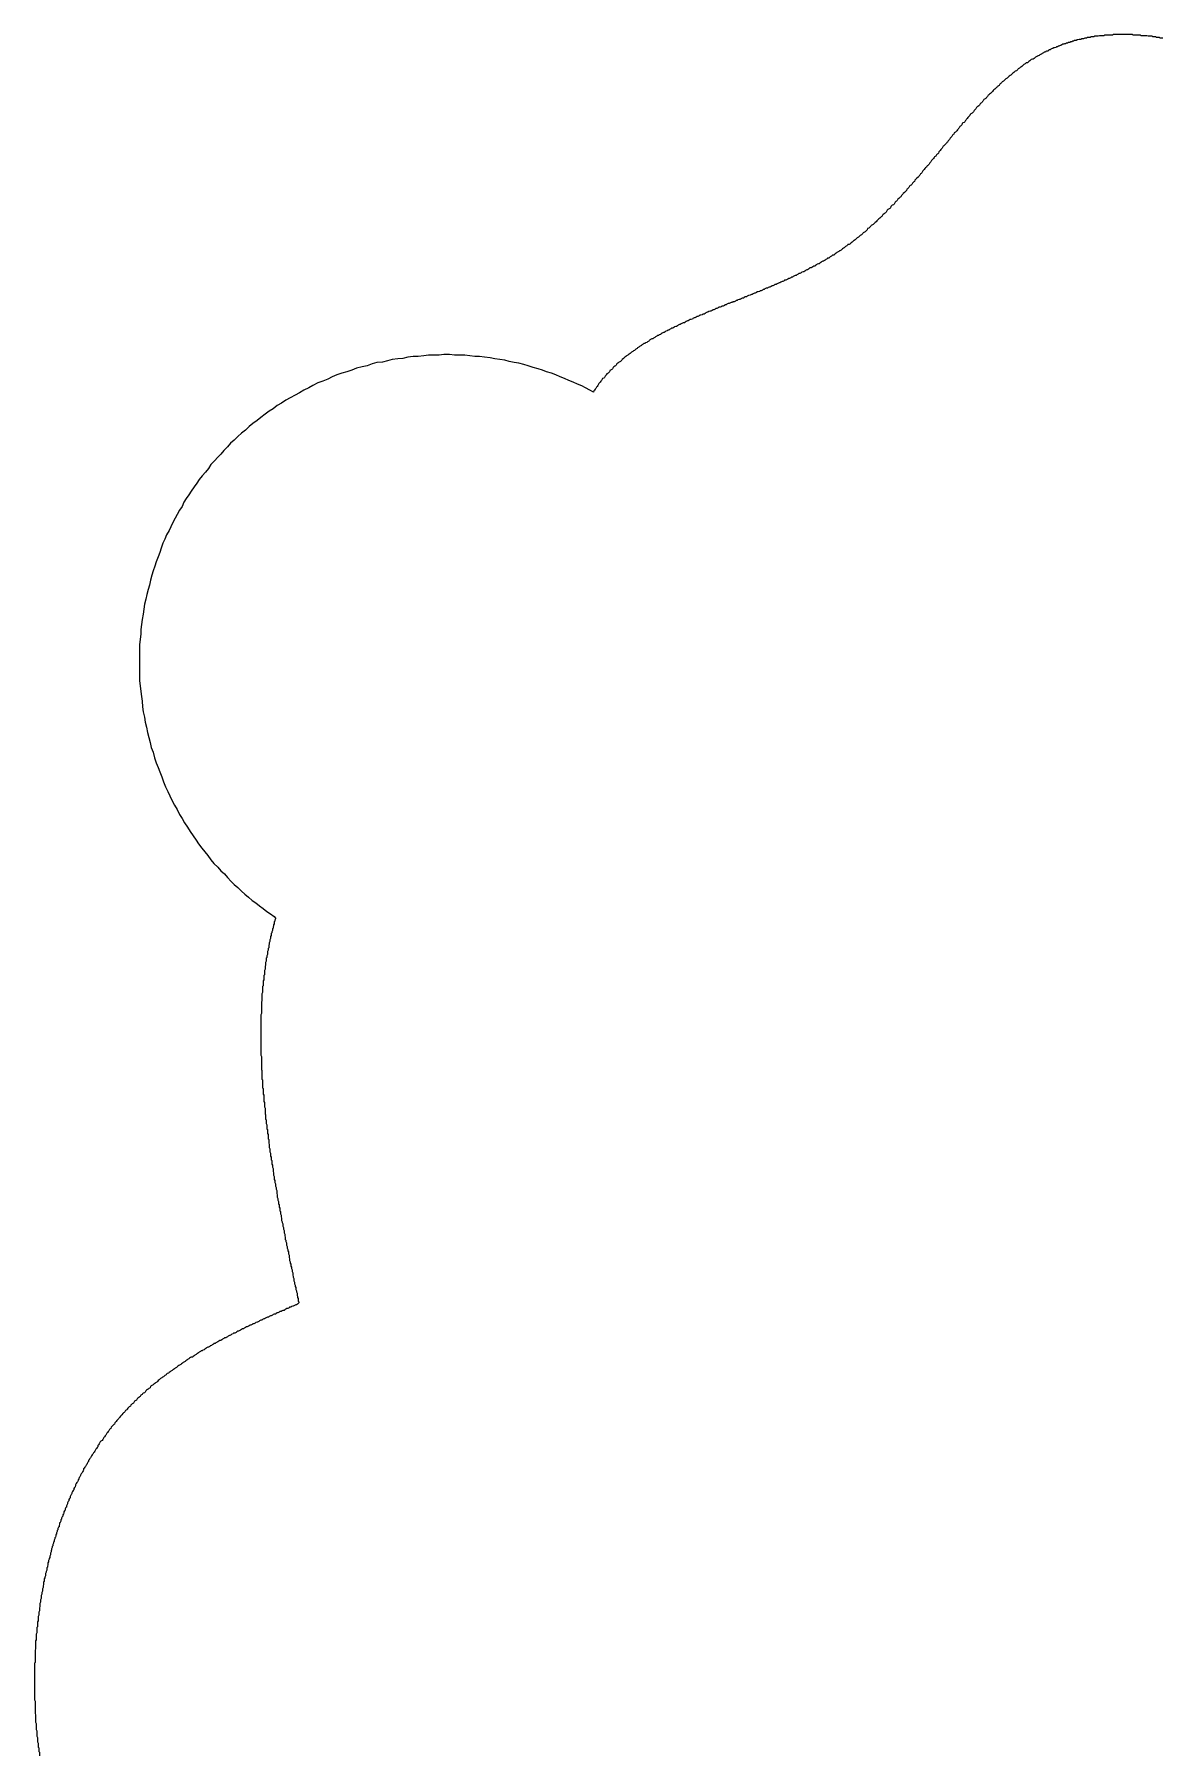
# Model space of a CAD drawing. Header units: millimetres. Extents: x 289 to 9778, y -894 to 6380.
# Drawn here: x 7086.85 to 7105.2, y -522.27 to -494.26 of the extents above; entities that cross this region are included whole.
import ezdxf

# ---------------------------------------------------------------- set-up
doc = ezdxf.new("R2010")
doc.units = ezdxf.units.MM

msp = doc.modelspace()

# ---------------------------------------------------------------- linework, layer by layer
msp.add_polyline3d([(7105.2, -494.323, 0), (7105.19, -494.323, 0), (7105.17, -494.323, 0), (7105.16, -494.323, 0), (7105.14, -494.313, 0), (7105.13, -494.313, 0), (7105.11, -494.313, 0), (7105.1, -494.313, 0), (7105.08, -494.303, 0), (7105.07, -494.303, 0), (7105.05, -494.303, 0), (7105.04, -494.303, 0), (7105.02, -494.293, 0), (7105.01, -494.293, 0), (7104.99, -494.293, 0), (7104.97, -494.293, 0), (7104.96, -494.293, 0), (7104.94, -494.283, 0), (7104.93, -494.283, 0), (7104.91, -494.283, 0), (7104.9, -494.283, 0), (7104.88, -494.283, 0), (7104.87, -494.283, 0), (7104.85, -494.283, 0), (7104.84, -494.273, 0), (7104.82, -494.273, 0), (7104.81, -494.273, 0), (7104.79, -494.273, 0), (7104.78, -494.273, 0), (7104.76, -494.273, 0), (7104.75, -494.273, 0), (7104.73, -494.273, 0), (7104.72, -494.273, 0), (7104.7, -494.263, 0), (7104.68, -494.263, 0), (7104.67, -494.263, 0), (7104.65, -494.263, 0), (7104.64, -494.263, 0), (7104.62, -494.263, 0), (7104.61, -494.263, 0), (7104.59, -494.263, 0), (7104.58, -494.263, 0), (7104.56, -494.263, 0), (7104.55, -494.263, 0), (7104.53, -494.263, 0), (7104.52, -494.263, 0), (7104.5, -494.263, 0), (7104.49, -494.263, 0), (7104.47, -494.263, 0), (7104.46, -494.263, 0), (7104.44, -494.263, 0), (7104.43, -494.263, 0), (7104.41, -494.263, 0), (7104.4, -494.263, 0), (7104.38, -494.273, 0), (7104.36, -494.273, 0), (7104.35, -494.273, 0), (7104.33, -494.273, 0), (7104.32, -494.273, 0), (7104.3, -494.273, 0), (7104.29, -494.273, 0), (7104.27, -494.273, 0), (7104.26, -494.273, 0), (7104.24, -494.283, 0), (7104.23, -494.283, 0), (7104.21, -494.283, 0), (7104.2, -494.283, 0), (7104.18, -494.283, 0), (7104.17, -494.283, 0), (7104.15, -494.293, 0), (7104.14, -494.293, 0), (7104.12, -494.293, 0), (7104.11, -494.293, 0), (7104.09, -494.293, 0), (7104.08, -494.303, 0), (7104.06, -494.303, 0), (7104.05, -494.303, 0), (7104.03, -494.303, 0), (7104.02, -494.313, 0), (7104, -494.313, 0), (7103.99, -494.313, 0), (7103.97, -494.313, 0), (7103.96, -494.323, 0), (7103.94, -494.323, 0), (7103.93, -494.323, 0), (7103.91, -494.333, 0), (7103.9, -494.333, 0), (7103.88, -494.333, 0), (7103.87, -494.343, 0), (7103.85, -494.343, 0), (7103.84, -494.343, 0), (7103.82, -494.353, 0), (7103.81, -494.353, 0), (7103.79, -494.363, 0), (7103.78, -494.363, 0), (7103.76, -494.363, 0), (7103.75, -494.373, 0), (7103.73, -494.373, 0), (7103.72, -494.383, 0), (7103.7, -494.383, 0), (7103.69, -494.393, 0), (7103.67, -494.393, 0), (7103.66, -494.393, 0), (7103.65, -494.403, 0), (7103.63, -494.403, 0), (7103.62, -494.413, 0), (7103.6, -494.413, 0), (7103.59, -494.423, 0), (7103.57, -494.423, 0), (7103.56, -494.433, 0), (7103.54, -494.443, 0), (7103.53, -494.443, 0), (7103.51, -494.453, 0), (7103.5, -494.453, 0), (7103.49, -494.463, 0), (7103.47, -494.463, 0), (7103.46, -494.473, 0), (7103.44, -494.483, 0), (7103.43, -494.483, 0), (7103.41, -494.493, 0), (7103.4, -494.493, 0), (7103.38, -494.503, 0), (7103.37, -494.513, 0), (7103.36, -494.513, 0), (7103.34, -494.523, 0), (7103.33, -494.533, 0), (7103.31, -494.533, 0), (7103.3, -494.543, 0), (7103.29, -494.553, 0), (7103.27, -494.553, 0), (7103.26, -494.563, 0), (7103.24, -494.573, 0), (7103.23, -494.583, 0), (7103.22, -494.583, 0), (7103.2, -494.593, 0), (7103.19, -494.603, 0), (7103.17, -494.613, 0), (7103.16, -494.623, 0), (7103.15, -494.623, 0), (7103.13, -494.633, 0), (7103.12, -494.643, 0), (7103.11, -494.653, 0), (7103.09, -494.663, 0), (7103.08, -494.663, 0), (7103.06, -494.673, 0), (7103.05, -494.683, 0), (7103.04, -494.693, 0), (7103.02, -494.703, 0), (7103.01, -494.713, 0), (7103, -494.723, 0), (7102.98, -494.723, 0), (7102.97, -494.733, 0), (7102.96, -494.743, 0), (7102.94, -494.753, 0), (7102.93, -494.763, 0), (7102.92, -494.773, 0), (7102.91, -494.783, 0), (7102.89, -494.793, 0), (7102.88, -494.803, 0), (7102.87, -494.813, 0), (7102.85, -494.823, 0), (7102.84, -494.833, 0), (7102.83, -494.843, 0), (7102.82, -494.853, 0), (7102.8, -494.863, 0), (7102.79, -494.873, 0), (7102.78, -494.883, 0), (7102.76, -494.893, 0), (7102.75, -494.903, 0), (7102.74, -494.913, 0), (7102.73, -494.923, 0), (7102.72, -494.933, 0), (7102.7, -494.943, 0), (7102.69, -494.953, 0), (7102.68, -494.963, 0), (7102.67, -494.973, 0), (7102.65, -494.983, 0), (7102.64, -494.993, 0), (7102.63, -495.003, 0), (7102.62, -495.013, 0), (7102.61, -495.023, 0), (7102.59, -495.033, 0), (7102.58, -495.043, 0), (7102.57, -495.053, 0), (7102.56, -495.063, 0), (7102.55, -495.073, 0), (7102.54, -495.093, 0), (7102.52, -495.103, 0), (7102.51, -495.113, 0), (7102.5, -495.123, 0), (7102.49, -495.133, 0), (7102.48, -495.143, 0), (7102.47, -495.153, 0), (7102.45, -495.163, 0), (7102.44, -495.173, 0), (7102.43, -495.193, 0), (7102.42, -495.203, 0), (7102.41, -495.213, 0), (7102.4, -495.223, 0), (7102.38, -495.233, 0), (7102.37, -495.243, 0), (7102.36, -495.253, 0), (7102.35, -495.273, 0), (7102.34, -495.283, 0), (7102.33, -495.293, 0), (7102.32, -495.303, 0), (7102.31, -495.313, 0), (7102.29, -495.323, 0), (7102.28, -495.343, 0), (7102.27, -495.353, 0), (7102.26, -495.363, 0), (7102.25, -495.373, 0), (7102.24, -495.383, 0), (7102.23, -495.393, 0), (7102.22, -495.413, 0), (7102.21, -495.423, 0), (7102.19, -495.433, 0), (7102.18, -495.443, 0), (7102.17, -495.453, 0), (7102.16, -495.473, 0), (7102.15, -495.483, 0), (7102.14, -495.493, 0), (7102.13, -495.503, 0), (7102.12, -495.523, 0), (7102.11, -495.533, 0), (7102.1, -495.543, 0), (7102.08, -495.553, 0), (7102.07, -495.563, 0), (7102.06, -495.583, 0), (7102.05, -495.593, 0), (7102.04, -495.603, 0), (7102.03, -495.613, 0), (7102.02, -495.633, 0), (7102.01, -495.643, 0), (7102, -495.653, 0), (7101.99, -495.663, 0), (7101.98, -495.683, 0), (7101.97, -495.693, 0), (7101.95, -495.703, 0), (7101.94, -495.713, 0), (7101.93, -495.733, 0), (7101.92, -495.743, 0), (7101.91, -495.753, 0), (7101.9, -495.763, 0), (7101.89, -495.783, 0), (7101.88, -495.793, 0), (7101.87, -495.803, 0), (7101.86, -495.813, 0), (7101.85, -495.833, 0), (7101.84, -495.843, 0), (7101.83, -495.853, 0), (7101.81, -495.863, 0), (7101.8, -495.883, 0), (7101.79, -495.893, 0), (7101.78, -495.903, 0), (7101.77, -495.923, 0), (7101.76, -495.933, 0), (7101.75, -495.943, 0), (7101.74, -495.953, 0), (7101.73, -495.973, 0), (7101.72, -495.983, 0), (7101.71, -495.993, 0), (7101.7, -496.013, 0), (7101.69, -496.023, 0), (7101.68, -496.033, 0), (7101.67, -496.043, 0), (7101.65, -496.063, 0), (7101.64, -496.073, 0), (7101.63, -496.083, 0), (7101.62, -496.103, 0), (7101.61, -496.113, 0), (7101.6, -496.123, 0), (7101.59, -496.133, 0), (7101.58, -496.153, 0), (7101.57, -496.163, 0), (7101.56, -496.173, 0), (7101.55, -496.193, 0), (7101.54, -496.203, 0), (7101.53, -496.213, 0), (7101.52, -496.223, 0), (7101.51, -496.243, 0), (7101.49, -496.253, 0), (7101.48, -496.263, 0), (7101.47, -496.283, 0), (7101.46, -496.293, 0), (7101.45, -496.303, 0), (7101.44, -496.313, 0), (7101.43, -496.333, 0), (7101.42, -496.343, 0), (7101.41, -496.353, 0), (7101.4, -496.373, 0), (7101.39, -496.383, 0), (7101.38, -496.393, 0), (7101.37, -496.403, 0), (7101.36, -496.423, 0), (7101.34, -496.433, 0), (7101.33, -496.443, 0), (7101.32, -496.463, 0), (7101.31, -496.473, 0), (7101.3, -496.483, 0), (7101.29, -496.493, 0), (7101.28, -496.513, 0), (7101.27, -496.523, 0), (7101.26, -496.533, 0), (7101.25, -496.553, 0), (7101.24, -496.563, 0), (7101.23, -496.573, 0), (7101.22, -496.583, 0), (7101.2, -496.603, 0), (7101.19, -496.613, 0), (7101.18, -496.623, 0), (7101.17, -496.633, 0), (7101.16, -496.653, 0), (7101.15, -496.663, 0), (7101.14, -496.673, 0), (7101.13, -496.683, 0), (7101.12, -496.703, 0), (7101.11, -496.713, 0), (7101.09, -496.723, 0), (7101.08, -496.733, 0), (7101.07, -496.753, 0), (7101.06, -496.763, 0), (7101.05, -496.773, 0), (7101.04, -496.783, 0), (7101.03, -496.803, 0), (7101.02, -496.813, 0), (7101.01, -496.823, 0), (7101, -496.833, 0), (7100.98, -496.853, 0), (7100.97, -496.863, 0), (7100.96, -496.873, 0), (7100.95, -496.883, 0), (7100.94, -496.903, 0), (7100.93, -496.913, 0), (7100.92, -496.923, 0), (7100.91, -496.933, 0), (7100.89, -496.943, 0), (7100.88, -496.963, 0), (7100.87, -496.973, 0), (7100.86, -496.983, 0), (7100.85, -496.993, 0), (7100.84, -497.003, 0), (7100.83, -497.023, 0), (7100.82, -497.033, 0), (7100.8, -497.043, 0), (7100.79, -497.053, 0), (7100.78, -497.063, 0), (7100.77, -497.083, 0), (7100.76, -497.093, 0), (7100.75, -497.103, 0), (7100.73, -497.113, 0), (7100.72, -497.123, 0), (7100.71, -497.133, 0), (7100.7, -497.153, 0), (7100.69, -497.163, 0), (7100.68, -497.173, 0), (7100.67, -497.183, 0), (7100.65, -497.193, 0), (7100.64, -497.203, 0), (7100.63, -497.223, 0), (7100.62, -497.233, 0), (7100.61, -497.243, 0), (7100.6, -497.253, 0), (7100.58, -497.263, 0), (7100.57, -497.273, 0), (7100.56, -497.283, 0), (7100.55, -497.293, 0), (7100.54, -497.313, 0), (7100.52, -497.323, 0), (7100.51, -497.333, 0), (7100.5, -497.343, 0), (7100.49, -497.353, 0), (7100.48, -497.363, 0), (7100.46, -497.373, 0), (7100.45, -497.383, 0), (7100.44, -497.393, 0), (7100.43, -497.403, 0), (7100.42, -497.413, 0), (7100.4, -497.423, 0), (7100.39, -497.443, 0), (7100.38, -497.453, 0), (7100.37, -497.463, 0), (7100.36, -497.473, 0), (7100.34, -497.483, 0), (7100.33, -497.493, 0), (7100.32, -497.503, 0), (7100.31, -497.513, 0), (7100.3, -497.523, 0), (7100.28, -497.533, 0), (7100.27, -497.543, 0), (7100.26, -497.553, 0), (7100.25, -497.563, 0), (7100.23, -497.573, 0), (7100.22, -497.583, 0), (7100.21, -497.593, 0), (7100.2, -497.603, 0), (7100.18, -497.613, 0), (7100.17, -497.623, 0), (7100.16, -497.633, 0), (7100.15, -497.643, 0), (7100.13, -497.653, 0), (7100.12, -497.663, 0), (7100.11, -497.673, 0), (7100.1, -497.683, 0), (7100.08, -497.683, 0), (7100.07, -497.693, 0), (7100.06, -497.703, 0), (7100.04, -497.713, 0), (7100.03, -497.723, 0), (7100.02, -497.733, 0), (7100.01, -497.743, 0), (7099.99, -497.753, 0), (7099.98, -497.763, 0), (7099.97, -497.773, 0), (7099.95, -497.783, 0), (7099.94, -497.783, 0), (7099.93, -497.793, 0), (7099.91, -497.803, 0), (7099.9, -497.813, 0), (7099.89, -497.823, 0), (7099.87, -497.833, 0), (7099.86, -497.843, 0), (7099.85, -497.853, 0), (7099.83, -497.853, 0), (7099.82, -497.863, 0), (7099.81, -497.873, 0), (7099.79, -497.883, 0), (7099.78, -497.893, 0), (7099.77, -497.903, 0), (7099.75, -497.903, 0), (7099.74, -497.913, 0), (7099.72, -497.923, 0), (7099.71, -497.933, 0), (7099.7, -497.943, 0), (7099.68, -497.953, 0), (7099.67, -497.953, 0), (7099.65, -497.963, 0), (7099.64, -497.973, 0), (7099.62, -497.983, 0), (7099.61, -497.993, 0), (7099.6, -497.993, 0), (7099.58, -498.003, 0), (7099.57, -498.013, 0), (7099.55, -498.023, 0), (7099.54, -498.033, 0), (7099.52, -498.033, 0), (7099.51, -498.043, 0), (7099.49, -498.053, 0), (7099.48, -498.063, 0), (7099.46, -498.063, 0), (7099.45, -498.073, 0), (7099.44, -498.083, 0), (7099.42, -498.093, 0), (7099.41, -498.093, 0), (7099.39, -498.103, 0), (7099.38, -498.113, 0), (7099.36, -498.123, 0), (7099.35, -498.123, 0), (7099.33, -498.133, 0), (7099.32, -498.143, 0), (7099.3, -498.153, 0), (7099.28, -498.153, 0), (7099.27, -498.163, 0), (7099.25, -498.173, 0), (7099.24, -498.183, 0), (7099.22, -498.183, 0), (7099.21, -498.193, 0), (7099.19, -498.203, 0), (7099.18, -498.213, 0), (7099.16, -498.213, 0), (7099.15, -498.223, 0), (7099.13, -498.233, 0), (7099.12, -498.233, 0), (7099.1, -498.243, 0), (7099.08, -498.253, 0), (7099.07, -498.263, 0), (7099.05, -498.263, 0), (7099.04, -498.273, 0), (7099.02, -498.283, 0), (7099.01, -498.283, 0), (7098.99, -498.293, 0), (7098.97, -498.303, 0), (7098.96, -498.303, 0), (7098.94, -498.313, 0), (7098.93, -498.323, 0), (7098.91, -498.333, 0), (7098.89, -498.333, 0), (7098.88, -498.343, 0), (7098.86, -498.353, 0), (7098.85, -498.353, 0), (7098.83, -498.363, 0), (7098.81, -498.373, 0), (7098.8, -498.373, 0), (7098.78, -498.383, 0), (7098.77, -498.393, 0), (7098.75, -498.393, 0), (7098.73, -498.403, 0), (7098.72, -498.413, 0), (7098.7, -498.413, 0), (7098.69, -498.423, 0), (7098.67, -498.433, 0), (7098.65, -498.433, 0), (7098.64, -498.443, 0), (7098.62, -498.453, 0), (7098.6, -498.453, 0), (7098.59, -498.463, 0), (7098.57, -498.473, 0), (7098.56, -498.473, 0), (7098.54, -498.483, 0), (7098.52, -498.493, 0), (7098.51, -498.493, 0), (7098.49, -498.503, 0), (7098.47, -498.513, 0), (7098.46, -498.513, 0), (7098.44, -498.523, 0), (7098.43, -498.533, 0), (7098.41, -498.533, 0), (7098.39, -498.543, 0), (7098.38, -498.553, 0), (7098.36, -498.553, 0), (7098.34, -498.563, 0), (7098.33, -498.573, 0), (7098.31, -498.573, 0), (7098.29, -498.583, 0), (7098.28, -498.593, 0), (7098.26, -498.593, 0), (7098.25, -498.603, 0), (7098.23, -498.613, 0), (7098.21, -498.613, 0), (7098.2, -498.623, 0), (7098.18, -498.623, 0), (7098.16, -498.633, 0), (7098.15, -498.643, 0), (7098.13, -498.643, 0), (7098.11, -498.653, 0), (7098.1, -498.663, 0), (7098.08, -498.663, 0), (7098.07, -498.673, 0), (7098.05, -498.683, 0), (7098.03, -498.683, 0), (7098.02, -498.693, 0), (7098, -498.703, 0), (7097.98, -498.703, 0), (7097.97, -498.713, 0), (7097.95, -498.723, 0), (7097.93, -498.723, 0), (7097.92, -498.733, 0), (7097.9, -498.743, 0), (7097.89, -498.743, 0), (7097.87, -498.753, 0), (7097.85, -498.763, 0), (7097.84, -498.763, 0), (7097.82, -498.773, 0), (7097.8, -498.783, 0), (7097.79, -498.783, 0), (7097.77, -498.793, 0), (7097.76, -498.803, 0), (7097.74, -498.813, 0), (7097.72, -498.813, 0), (7097.71, -498.823, 0), (7097.69, -498.833, 0), (7097.67, -498.833, 0), (7097.66, -498.843, 0), (7097.64, -498.853, 0), (7097.63, -498.853, 0), (7097.61, -498.863, 0), (7097.59, -498.873, 0), (7097.58, -498.873, 0), (7097.56, -498.883, 0), (7097.55, -498.893, 0), (7097.53, -498.903, 0), (7097.51, -498.903, 0), (7097.5, -498.913, 0), (7097.48, -498.923, 0), (7097.47, -498.923, 0), (7097.45, -498.933, 0), (7097.43, -498.943, 0), (7097.42, -498.953, 0), (7097.4, -498.953, 0), (7097.39, -498.963, 0), (7097.37, -498.973, 0), (7097.35, -498.983, 0), (7097.34, -498.983, 0), (7097.32, -498.993, 0), (7097.31, -499.003, 0), (7097.29, -499.013, 0), (7097.28, -499.013, 0), (7097.26, -499.023, 0), (7097.25, -499.033, 0), (7097.23, -499.043, 0), (7097.21, -499.043, 0), (7097.2, -499.053, 0), (7097.18, -499.063, 0), (7097.17, -499.073, 0), (7097.15, -499.073, 0), (7097.14, -499.083, 0), (7097.12, -499.093, 0), (7097.11, -499.103, 0), (7097.09, -499.113, 0), (7097.08, -499.113, 0), (7097.06, -499.123, 0), (7097.04, -499.133, 0), (7097.03, -499.143, 0), (7097.01, -499.153, 0), (7097, -499.163, 0), (7096.98, -499.163, 0), (7096.97, -499.173, 0), (7096.95, -499.183, 0), (7096.94, -499.193, 0), (7096.92, -499.203, 0), (7096.91, -499.213, 0), (7096.89, -499.213, 0), (7096.88, -499.223, 0), (7096.86, -499.233, 0), (7096.85, -499.243, 0), (7096.84, -499.253, 0), (7096.82, -499.263, 0), (7096.81, -499.273, 0), (7096.79, -499.283, 0), (7096.78, -499.293, 0), (7096.76, -499.293, 0), (7096.75, -499.303, 0), (7096.73, -499.313, 0), (7096.72, -499.323, 0), (7096.7, -499.333, 0), (7096.69, -499.343, 0), (7096.68, -499.353, 0), (7096.66, -499.363, 0), (7096.65, -499.373, 0), (7096.63, -499.383, 0), (7096.62, -499.393, 0), (7096.61, -499.403, 0), (7096.59, -499.413, 0), (7096.58, -499.423, 0), (7096.56, -499.433, 0), (7096.55, -499.443, 0), (7096.54, -499.453, 0), (7096.52, -499.463, 0), (7096.51, -499.473, 0), (7096.5, -499.483, 0), (7096.48, -499.493, 0), (7096.47, -499.503, 0), (7096.45, -499.513, 0), (7096.44, -499.523, 0), (7096.43, -499.533, 0), (7096.41, -499.553, 0), (7096.4, -499.563, 0), (7096.39, -499.573, 0), (7096.38, -499.583, 0), (7096.36, -499.593, 0), (7096.35, -499.603, 0), (7096.34, -499.613, 0), (7096.32, -499.623, 0), (7096.31, -499.643, 0), (7096.3, -499.653, 0), (7096.29, -499.663, 0), (7096.27, -499.673, 0), (7096.26, -499.683, 0), (7096.25, -499.703, 0), (7096.24, -499.713, 0), (7096.22, -499.723, 0), (7096.21, -499.733, 0), (7096.2, -499.753, 0), (7096.19, -499.763, 0), (7096.18, -499.773, 0), (7096.16, -499.783, 0), (7096.15, -499.803, 0), (7096.14, -499.813, 0), (7096.13, -499.823, 0), (7096.12, -499.843, 0), (7096.11, -499.853, 0), (7096.09, -499.863, 0), (7096.08, -499.883, 0), (7096.07, -499.893, 0), (7096.06, -499.903, 0), (7096.05, -499.923, 0), (7096.04, -499.933, 0), (7096.03, -499.943, 0), (7096.02, -499.963, 0), (7096.01, -499.973, 0), (7096, -499.993, 0), (7095.99, -500.003, 0), (7095.98, -500.023, 0), (7095.97, -500.033, 0), (7095.96, -500.053, 0), (7095.95, -500.063, 0), (7095.94, -500.083, 0), (7095.88, -500.053, 0), (7095.81, -500.013, 0), (7095.75, -499.983, 0), (7095.68, -499.953, 0), (7095.61, -499.923, 0), (7095.54, -499.893, 0), (7095.47, -499.863, 0), (7095.4, -499.833, 0), (7095.33, -499.803, 0), (7095.26, -499.773, 0), (7095.18, -499.753, 0), (7095.11, -499.723, 0), (7095.04, -499.703, 0), (7094.96, -499.683, 0), (7094.88, -499.653, 0), (7094.81, -499.633, 0), (7094.73, -499.613, 0), (7094.65, -499.603, 0), (7094.57, -499.583, 0), (7094.5, -499.563, 0), (7094.42, -499.553, 0), (7094.34, -499.543, 0), (7094.26, -499.523, 0), (7094.17, -499.513, 0), (7094.09, -499.503, 0), (7094.01, -499.503, 0), (7093.93, -499.493, 0), (7093.85, -499.483, 0), (7093.76, -499.483, 0), (7093.68, -499.483, 0), (7093.6, -499.473, 0), (7093.51, -499.473, 0), (7093.43, -499.483, 0), (7093.35, -499.483, 0), (7093.26, -499.483, 0), (7093.18, -499.493, 0), (7093.09, -499.503, 0), (7093.01, -499.503, 0), (7092.92, -499.513, 0), (7092.84, -499.533, 0), (7092.76, -499.543, 0), (7092.67, -499.553, 0), (7092.59, -499.573, 0), (7092.51, -499.593, 0), (7092.42, -499.603, 0), (7092.34, -499.623, 0), (7092.26, -499.653, 0), (7092.18, -499.673, 0), (7092.09, -499.693, 0), (7092.01, -499.723, 0), (7091.93, -499.753, 0), (7091.85, -499.773, 0), (7091.77, -499.803, 0), (7091.69, -499.833, 0), (7091.62, -499.873, 0), (7091.54, -499.903, 0), (7091.46, -499.933, 0), (7091.38, -499.973, 0), (7091.31, -500.013, 0), (7091.23, -500.053, 0), (7091.16, -500.093, 0), (7091.09, -500.133, 0), (7091.01, -500.173, 0), (7090.94, -500.213, 0), (7090.87, -500.263, 0), (7090.8, -500.303, 0), (7090.73, -500.353, 0), (7090.67, -500.393, 0), (7090.6, -500.443, 0), (7090.53, -500.493, 0), (7090.47, -500.543, 0), (7090.4, -500.593, 0), (7090.34, -500.643, 0), (7090.28, -500.703, 0), (7090.22, -500.753, 0), (7090.16, -500.803, 0), (7090.1, -500.863, 0), (7090.04, -500.913, 0), (7089.99, -500.973, 0), (7089.93, -501.033, 0), (7089.88, -501.093, 0), (7089.83, -501.143, 0), (7089.78, -501.203, 0), (7089.72, -501.263, 0), (7089.68, -501.323, 0), (7089.63, -501.383, 0), (7089.58, -501.443, 0), (7089.53, -501.503, 0), (7089.49, -501.563, 0), (7089.45, -501.623, 0), (7089.4, -501.693, 0), (7089.36, -501.753, 0), (7089.32, -501.813, 0), (7089.28, -501.873, 0), (7089.25, -501.943, 0), (7089.21, -502.003, 0), (7089.17, -502.073, 0), (7089.14, -502.133, 0), (7089.1, -502.203, 0), (7089.07, -502.273, 0), (7089.04, -502.333, 0), (7089, -502.403, 0), (7088.97, -502.473, 0), (7088.94, -502.543, 0), (7088.91, -502.623, 0), (7088.89, -502.693, 0), (7088.86, -502.763, 0), (7088.83, -502.843, 0), (7088.81, -502.913, 0), (7088.78, -502.993, 0), (7088.76, -503.063, 0), (7088.74, -503.143, 0), (7088.72, -503.223, 0), (7088.7, -503.293, 0), (7088.68, -503.373, 0), (7088.66, -503.453, 0), (7088.64, -503.533, 0), (7088.63, -503.613, 0), (7088.62, -503.693, 0), (7088.6, -503.783, 0), (7088.59, -503.863, 0), (7088.58, -503.943, 0), (7088.58, -504.023, 0), (7088.57, -504.103, 0), (7088.56, -504.193, 0), (7088.56, -504.273, 0), (7088.56, -504.363, 0), (7088.56, -504.443, 0), (7088.56, -504.523, 0), (7088.56, -504.613, 0), (7088.56, -504.693, 0), (7088.56, -504.783, 0), (7088.57, -504.863, 0), (7088.58, -504.953, 0), (7088.59, -505.033, 0), (7088.6, -505.113, 0), (7088.61, -505.203, 0), (7088.62, -505.283, 0), (7088.64, -505.373, 0), (7088.65, -505.453, 0), (7088.67, -505.533, 0), (7088.69, -505.623, 0), (7088.71, -505.703, 0), (7088.73, -505.783, 0), (7088.75, -505.863, 0), (7088.78, -505.943, 0), (7088.8, -506.033, 0), (7088.83, -506.113, 0), (7088.86, -506.193, 0), (7088.89, -506.263, 0), (7088.92, -506.343, 0), (7088.95, -506.423, 0), (7088.98, -506.503, 0), (7089.02, -506.583, 0), (7089.05, -506.653, 0), (7089.09, -506.733, 0), (7089.13, -506.803, 0), (7089.17, -506.873, 0), (7089.21, -506.953, 0), (7089.25, -507.023, 0), (7089.29, -507.093, 0), (7089.34, -507.163, 0), (7089.38, -507.233, 0), (7089.43, -507.303, 0), (7089.48, -507.373, 0), (7089.52, -507.433, 0), (7089.57, -507.503, 0), (7089.62, -507.563, 0), (7089.67, -507.623, 0), (7089.72, -507.693, 0), (7089.77, -507.753, 0), (7089.83, -507.813, 0), (7089.88, -507.873, 0), (7089.94, -507.923, 0), (7089.99, -507.983, 0), (7090.05, -508.043, 0), (7090.1, -508.093, 0), (7090.16, -508.143, 0), (7090.22, -508.203, 0), (7090.27, -508.253, 0), (7090.33, -508.303, 0), (7090.39, -508.353, 0), (7090.45, -508.393, 0), (7090.51, -508.443, 0), (7090.57, -508.483, 0), (7090.63, -508.533, 0), (7090.69, -508.573, 0), (7090.75, -508.613, 0), (7090.77, -508.643, 0), (7090.77, -508.653, 0), (7090.76, -508.673, 0), (7090.76, -508.693, 0), (7090.75, -508.703, 0), (7090.75, -508.723, 0), (7090.75, -508.733, 0), (7090.74, -508.753, 0), (7090.74, -508.773, 0), (7090.73, -508.783, 0), (7090.73, -508.803, 0), (7090.72, -508.813, 0), (7090.72, -508.833, 0), (7090.72, -508.843, 0), (7090.71, -508.863, 0), (7090.71, -508.883, 0), (7090.7, -508.893, 0), (7090.7, -508.913, 0), (7090.7, -508.923, 0), (7090.69, -508.943, 0), (7090.69, -508.963, 0), (7090.69, -508.973, 0), (7090.68, -508.993, 0), (7090.68, -509.003, 0), (7090.68, -509.023, 0), (7090.67, -509.043, 0), (7090.67, -509.053, 0), (7090.67, -509.073, 0), (7090.66, -509.083, 0), (7090.66, -509.103, 0), (7090.66, -509.123, 0), (7090.65, -509.133, 0), (7090.65, -509.153, 0), (7090.65, -509.163, 0), (7090.64, -509.183, 0), (7090.64, -509.203, 0), (7090.64, -509.213, 0), (7090.64, -509.233, 0), (7090.63, -509.253, 0), (7090.63, -509.263, 0), (7090.63, -509.283, 0), (7090.62, -509.293, 0), (7090.62, -509.313, 0), (7090.62, -509.333, 0), (7090.62, -509.343, 0), (7090.61, -509.363, 0), (7090.61, -509.383, 0), (7090.61, -509.393, 0), (7090.61, -509.413, 0), (7090.6, -509.423, 0), (7090.6, -509.443, 0), (7090.6, -509.463, 0), (7090.6, -509.473, 0), (7090.59, -509.493, 0), (7090.59, -509.513, 0), (7090.59, -509.523, 0), (7090.59, -509.543, 0), (7090.59, -509.563, 0), (7090.58, -509.573, 0), (7090.58, -509.593, 0), (7090.58, -509.613, 0), (7090.58, -509.623, 0), (7090.58, -509.643, 0), (7090.57, -509.663, 0), (7090.57, -509.673, 0), (7090.57, -509.693, 0), (7090.57, -509.703, 0), (7090.57, -509.723, 0), (7090.57, -509.743, 0), (7090.56, -509.753, 0), (7090.56, -509.773, 0), (7090.56, -509.793, 0), (7090.56, -509.803, 0), (7090.56, -509.823, 0), (7090.56, -509.843, 0), (7090.56, -509.853, 0), (7090.55, -509.873, 0), (7090.55, -509.893, 0), (7090.55, -509.903, 0), (7090.55, -509.923, 0), (7090.55, -509.943, 0), (7090.55, -509.953, 0), (7090.55, -509.973, 0), (7090.55, -509.993, 0), (7090.54, -510.003, 0), (7090.54, -510.023, 0), (7090.54, -510.043, 0), (7090.54, -510.063, 0), (7090.54, -510.073, 0), (7090.54, -510.093, 0), (7090.54, -510.113, 0), (7090.54, -510.123, 0), (7090.54, -510.143, 0), (7090.54, -510.163, 0), (7090.54, -510.173, 0), (7090.54, -510.193, 0), (7090.53, -510.213, 0), (7090.53, -510.223, 0), (7090.53, -510.243, 0), (7090.53, -510.263, 0), (7090.53, -510.273, 0), (7090.53, -510.293, 0), (7090.53, -510.313, 0), (7090.53, -510.333, 0), (7090.53, -510.343, 0), (7090.53, -510.363, 0), (7090.53, -510.383, 0), (7090.53, -510.393, 0), (7090.53, -510.413, 0), (7090.53, -510.433, 0), (7090.53, -510.443, 0), (7090.53, -510.463, 0), (7090.53, -510.483, 0), (7090.53, -510.503, 0), (7090.53, -510.513, 0), (7090.53, -510.533, 0), (7090.53, -510.553, 0), (7090.53, -510.563, 0), (7090.53, -510.583, 0), (7090.53, -510.603, 0), (7090.53, -510.623, 0), (7090.53, -510.633, 0), (7090.53, -510.653, 0), (7090.53, -510.673, 0), (7090.53, -510.683, 0), (7090.53, -510.703, 0), (7090.53, -510.723, 0), (7090.53, -510.743, 0), (7090.53, -510.753, 0), (7090.53, -510.773, 0), (7090.53, -510.793, 0), (7090.53, -510.803, 0), (7090.53, -510.823, 0), (7090.53, -510.843, 0), (7090.53, -510.863, 0), (7090.53, -510.873, 0), (7090.54, -510.893, 0), (7090.54, -510.913, 0), (7090.54, -510.933, 0), (7090.54, -510.943, 0), (7090.54, -510.963, 0), (7090.54, -510.983, 0), (7090.54, -511.003, 0), (7090.54, -511.013, 0), (7090.54, -511.033, 0), (7090.54, -511.053, 0), (7090.54, -511.063, 0), (7090.54, -511.083, 0), (7090.54, -511.103, 0), (7090.55, -511.123, 0), (7090.55, -511.133, 0), (7090.55, -511.153, 0), (7090.55, -511.173, 0), (7090.55, -511.193, 0), (7090.55, -511.203, 0), (7090.55, -511.223, 0), (7090.55, -511.243, 0), (7090.55, -511.263, 0), (7090.56, -511.273, 0), (7090.56, -511.293, 0), (7090.56, -511.313, 0), (7090.56, -511.333, 0), (7090.56, -511.343, 0), (7090.56, -511.363, 0), (7090.56, -511.383, 0), (7090.56, -511.403, 0), (7090.57, -511.413, 0), (7090.57, -511.433, 0), (7090.57, -511.453, 0), (7090.57, -511.473, 0), (7090.57, -511.483, 0), (7090.57, -511.503, 0), (7090.58, -511.523, 0), (7090.58, -511.543, 0), (7090.58, -511.553, 0), (7090.58, -511.573, 0), (7090.58, -511.593, 0), (7090.58, -511.613, 0), (7090.58, -511.623, 0), (7090.59, -511.643, 0), (7090.59, -511.663, 0), (7090.59, -511.683, 0), (7090.59, -511.693, 0), (7090.59, -511.713, 0), (7090.6, -511.733, 0), (7090.6, -511.753, 0), (7090.6, -511.773, 0), (7090.6, -511.783, 0), (7090.6, -511.803, 0), (7090.6, -511.823, 0), (7090.61, -511.843, 0), (7090.61, -511.853, 0), (7090.61, -511.873, 0), (7090.61, -511.893, 0), (7090.61, -511.913, 0), (7090.62, -511.923, 0), (7090.62, -511.943, 0), (7090.62, -511.963, 0), (7090.62, -511.983, 0), (7090.63, -512.003, 0), (7090.63, -512.013, 0), (7090.63, -512.033, 0), (7090.63, -512.053, 0), (7090.63, -512.073, 0), (7090.64, -512.083, 0), (7090.64, -512.103, 0), (7090.64, -512.123, 0), (7090.64, -512.143, 0), (7090.65, -512.163, 0), (7090.65, -512.173, 0), (7090.65, -512.193, 0), (7090.65, -512.213, 0), (7090.65, -512.233, 0), (7090.66, -512.243, 0), (7090.66, -512.263, 0), (7090.66, -512.283, 0), (7090.66, -512.303, 0), (7090.67, -512.323, 0), (7090.67, -512.333, 0), (7090.67, -512.353, 0), (7090.67, -512.373, 0), (7090.68, -512.393, 0), (7090.68, -512.413, 0), (7090.68, -512.423, 0), (7090.68, -512.443, 0), (7090.69, -512.463, 0), (7090.69, -512.483, 0), (7090.69, -512.493, 0), (7090.69, -512.513, 0), (7090.7, -512.533, 0), (7090.7, -512.553, 0), (7090.7, -512.573, 0), (7090.71, -512.583, 0), (7090.71, -512.603, 0), (7090.71, -512.623, 0), (7090.71, -512.643, 0), (7090.72, -512.663, 0), (7090.72, -512.673, 0), (7090.72, -512.693, 0), (7090.73, -512.713, 0), (7090.73, -512.733, 0), (7090.73, -512.753, 0), (7090.73, -512.763, 0), (7090.74, -512.783, 0), (7090.74, -512.803, 0), (7090.74, -512.823, 0), (7090.75, -512.843, 0), (7090.75, -512.853, 0), (7090.75, -512.873, 0), (7090.75, -512.893, 0), (7090.76, -512.913, 0), (7090.76, -512.933, 0), (7090.76, -512.943, 0), (7090.77, -512.963, 0), (7090.77, -512.983, 0), (7090.77, -513.003, 0), (7090.78, -513.023, 0), (7090.78, -513.033, 0), (7090.78, -513.053, 0), (7090.79, -513.073, 0), (7090.79, -513.093, 0), (7090.79, -513.113, 0), (7090.79, -513.123, 0), (7090.8, -513.143, 0), (7090.8, -513.163, 0), (7090.8, -513.183, 0), (7090.81, -513.203, 0), (7090.81, -513.213, 0), (7090.81, -513.233, 0), (7090.82, -513.253, 0), (7090.82, -513.273, 0), (7090.82, -513.293, 0), (7090.83, -513.303, 0), (7090.83, -513.323, 0), (7090.83, -513.343, 0), (7090.84, -513.363, 0), (7090.84, -513.383, 0), (7090.84, -513.403, 0), (7090.85, -513.413, 0), (7090.85, -513.433, 0), (7090.85, -513.453, 0), (7090.86, -513.473, 0), (7090.86, -513.493, 0), (7090.86, -513.503, 0), (7090.87, -513.523, 0), (7090.87, -513.543, 0), (7090.87, -513.563, 0), (7090.88, -513.583, 0), (7090.88, -513.593, 0), (7090.89, -513.613, 0), (7090.89, -513.633, 0), (7090.89, -513.653, 0), (7090.9, -513.673, 0), (7090.9, -513.693, 0), (7090.9, -513.703, 0), (7090.91, -513.723, 0), (7090.91, -513.743, 0), (7090.91, -513.763, 0), (7090.92, -513.783, 0), (7090.92, -513.793, 0), (7090.92, -513.813, 0), (7090.93, -513.833, 0), (7090.93, -513.853, 0), (7090.93, -513.873, 0), (7090.94, -513.883, 0), (7090.94, -513.903, 0), (7090.95, -513.923, 0), (7090.95, -513.943, 0), (7090.95, -513.963, 0), (7090.96, -513.983, 0), (7090.96, -513.993, 0), (7090.96, -514.013, 0), (7090.97, -514.033, 0), (7090.97, -514.053, 0), (7090.98, -514.073, 0), (7090.98, -514.083, 0), (7090.98, -514.103, 0), (7090.99, -514.123, 0), (7090.99, -514.143, 0), (7090.99, -514.163, 0), (7091, -514.183, 0), (7091, -514.193, 0), (7091, -514.213, 0), (7091.01, -514.233, 0), (7091.01, -514.253, 0), (7091.02, -514.273, 0), (7091.02, -514.283, 0), (7091.02, -514.303, 0), (7091.03, -514.323, 0), (7091.03, -514.343, 0), (7091.04, -514.363, 0), (7091.04, -514.383, 0), (7091.04, -514.393, 0), (7091.05, -514.413, 0), (7091.05, -514.433, 0), (7091.05, -514.453, 0), (7091.06, -514.473, 0), (7091.06, -514.483, 0), (7091.07, -514.503, 0), (7091.07, -514.523, 0), (7091.07, -514.543, 0), (7091.08, -514.563, 0), (7091.08, -514.583, 0), (7091.08, -514.593, 0), (7091.09, -514.613, 0), (7091.09, -514.633, 0), (7091.1, -514.653, 0), (7091.1, -514.673, 0), (7091.1, -514.683, 0), (7091.11, -514.703, 0), (7091.11, -514.723, 0), (7091.12, -514.743, 0), (7091.12, -514.763, 0), (7091.12, -514.783, 0), (7091.13, -514.793, 0), (7091.13, -514.813, 0), (7091.14, -514.833, 0), (7091.14, -514.853, 0), (7091.14, -514.873, 0), (7091.15, -514.883, 0), (7091.15, -514.903, 0), (7091.14, -514.913, 0), (7091.13, -514.923, 0), (7091.11, -514.933, 0), (7091.1, -514.933, 0), (7091.08, -514.943, 0), (7091.06, -514.953, 0), (7091.05, -514.953, 0), (7091.03, -514.963, 0), (7091.02, -514.973, 0), (7091, -514.973, 0), (7090.99, -514.983, 0), (7090.97, -514.993, 0), (7090.95, -514.993, 0), (7090.94, -515.003, 0), (7090.92, -515.013, 0), (7090.91, -515.023, 0), (7090.89, -515.023, 0), (7090.88, -515.033, 0), (7090.86, -515.043, 0), (7090.84, -515.043, 0), (7090.83, -515.053, 0), (7090.81, -515.063, 0), (7090.8, -515.063, 0), (7090.78, -515.073, 0), (7090.77, -515.083, 0), (7090.75, -515.083, 0), (7090.73, -515.093, 0), (7090.72, -515.103, 0), (7090.7, -515.113, 0), (7090.69, -515.113, 0), (7090.67, -515.123, 0), (7090.66, -515.133, 0), (7090.64, -515.133, 0), (7090.62, -515.143, 0), (7090.61, -515.153, 0), (7090.59, -515.163, 0), (7090.58, -515.163, 0), (7090.56, -515.173, 0), (7090.55, -515.183, 0), (7090.53, -515.183, 0), (7090.51, -515.193, 0), (7090.5, -515.203, 0), (7090.48, -515.213, 0), (7090.47, -515.213, 0), (7090.45, -515.223, 0), (7090.44, -515.233, 0), (7090.42, -515.243, 0), (7090.4, -515.243, 0), (7090.39, -515.253, 0), (7090.37, -515.263, 0), (7090.36, -515.263, 0), (7090.34, -515.273, 0), (7090.33, -515.283, 0), (7090.31, -515.293, 0), (7090.3, -515.293, 0), (7090.28, -515.303, 0), (7090.26, -515.313, 0), (7090.25, -515.323, 0), (7090.23, -515.323, 0), (7090.22, -515.333, 0), (7090.2, -515.343, 0), (7090.19, -515.353, 0), (7090.17, -515.363, 0), (7090.16, -515.363, 0), (7090.14, -515.373, 0), (7090.13, -515.383, 0), (7090.11, -515.393, 0), (7090.09, -515.393, 0), (7090.08, -515.403, 0), (7090.06, -515.413, 0), (7090.05, -515.423, 0), (7090.03, -515.433, 0), (7090.02, -515.433, 0), (7090, -515.443, 0), (7089.99, -515.453, 0), (7089.97, -515.463, 0), (7089.96, -515.473, 0), (7089.94, -515.473, 0), (7089.93, -515.483, 0), (7089.91, -515.493, 0), (7089.9, -515.503, 0), (7089.88, -515.513, 0), (7089.86, -515.513, 0), (7089.85, -515.523, 0), (7089.83, -515.533, 0), (7089.82, -515.543, 0), (7089.8, -515.553, 0), (7089.79, -515.563, 0), (7089.77, -515.563, 0), (7089.76, -515.573, 0), (7089.74, -515.583, 0), (7089.73, -515.593, 0), (7089.71, -515.603, 0), (7089.7, -515.613, 0), (7089.68, -515.623, 0), (7089.67, -515.623, 0), (7089.65, -515.633, 0), (7089.64, -515.643, 0), (7089.62, -515.653, 0), (7089.61, -515.663, 0), (7089.59, -515.673, 0), (7089.58, -515.683, 0), (7089.56, -515.683, 0), (7089.55, -515.693, 0), (7089.53, -515.703, 0), (7089.52, -515.713, 0), (7089.5, -515.723, 0), (7089.49, -515.733, 0), (7089.48, -515.743, 0), (7089.46, -515.753, 0), (7089.45, -515.763, 0), (7089.43, -515.773, 0), (7089.42, -515.783, 0), (7089.4, -515.783, 0), (7089.39, -515.793, 0), (7089.37, -515.803, 0), (7089.36, -515.813, 0), (7089.34, -515.823, 0), (7089.33, -515.833, 0), (7089.31, -515.843, 0), (7089.3, -515.853, 0), (7089.29, -515.863, 0), (7089.27, -515.873, 0), (7089.26, -515.883, 0), (7089.24, -515.893, 0), (7089.23, -515.903, 0), (7089.21, -515.913, 0), (7089.2, -515.923, 0), (7089.18, -515.933, 0), (7089.17, -515.943, 0), (7089.16, -515.953, 0), (7089.14, -515.963, 0), (7089.13, -515.973, 0), (7089.11, -515.983, 0), (7089.1, -515.993, 0), (7089.09, -516.003, 0), (7089.07, -516.013, 0), (7089.06, -516.023, 0), (7089.04, -516.033, 0), (7089.03, -516.043, 0), (7089.01, -516.053, 0), (7089, -516.063, 0), (7088.99, -516.073, 0), (7088.97, -516.083, 0), (7088.96, -516.093, 0), (7088.95, -516.103, 0), (7088.93, -516.113, 0), (7088.92, -516.123, 0), (7088.9, -516.133, 0), (7088.89, -516.143, 0), (7088.88, -516.153, 0), (7088.86, -516.163, 0), (7088.85, -516.183, 0), (7088.84, -516.193, 0), (7088.82, -516.203, 0), (7088.81, -516.213, 0), (7088.79, -516.223, 0), (7088.78, -516.233, 0), (7088.77, -516.243, 0), (7088.75, -516.253, 0), (7088.74, -516.263, 0), (7088.73, -516.283, 0), (7088.71, -516.293, 0), (7088.7, -516.303, 0), (7088.69, -516.313, 0), (7088.67, -516.323, 0), (7088.66, -516.333, 0), (7088.65, -516.353, 0), (7088.64, -516.363, 0), (7088.62, -516.373, 0), (7088.61, -516.383, 0), (7088.6, -516.393, 0), (7088.58, -516.403, 0), (7088.57, -516.423, 0), (7088.56, -516.433, 0), (7088.55, -516.443, 0), (7088.53, -516.453, 0), (7088.52, -516.463, 0), (7088.51, -516.483, 0), (7088.49, -516.493, 0), (7088.48, -516.503, 0), (7088.47, -516.513, 0), (7088.46, -516.533, 0), (7088.44, -516.543, 0), (7088.43, -516.553, 0), (7088.42, -516.563, 0), (7088.41, -516.583, 0), (7088.39, -516.593, 0), (7088.38, -516.603, 0), (7088.37, -516.613, 0), (7088.36, -516.633, 0), (7088.35, -516.643, 0), (7088.33, -516.653, 0), (7088.32, -516.673, 0), (7088.31, -516.683, 0), (7088.3, -516.693, 0), (7088.29, -516.703, 0), (7088.27, -516.723, 0), (7088.26, -516.733, 0), (7088.25, -516.743, 0), (7088.24, -516.763, 0), (7088.23, -516.773, 0), (7088.22, -516.783, 0), (7088.2, -516.803, 0), (7088.19, -516.813, 0), (7088.18, -516.833, 0), (7088.17, -516.843, 0), (7088.16, -516.853, 0), (7088.15, -516.873, 0), (7088.14, -516.883, 0), (7088.13, -516.893, 0), (7088.11, -516.913, 0), (7088.1, -516.923, 0), (7088.09, -516.943, 0), (7088.08, -516.953, 0), (7088.07, -516.963, 0), (7088.06, -516.983, 0), (7088.05, -516.993, 0), (7088.04, -517.013, 0), (7088.03, -517.023, 0), (7088.02, -517.033, 0), (7088.01, -517.053, 0), (7088, -517.063, 0), (7087.99, -517.083, 0), (7087.98, -517.093, 0), (7087.97, -517.113, 0), (7087.96, -517.123, 0), (7087.95, -517.143, 0), (7087.93, -517.153, 0), (7087.92, -517.163, 0), (7087.91, -517.183, 0), (7087.9, -517.193, 0), (7087.89, -517.213, 0), (7087.88, -517.223, 0), (7087.88, -517.243, 0), (7087.87, -517.253, 0), (7087.86, -517.273, 0), (7087.85, -517.283, 0), (7087.84, -517.303, 0), (7087.83, -517.313, 0), (7087.82, -517.333, 0), (7087.81, -517.343, 0), (7087.8, -517.363, 0), (7087.79, -517.373, 0), (7087.78, -517.393, 0), (7087.77, -517.403, 0), (7087.76, -517.423, 0), (7087.75, -517.433, 0), (7087.74, -517.453, 0), (7087.73, -517.463, 0), (7087.73, -517.483, 0), (7087.72, -517.493, 0), (7087.71, -517.513, 0), (7087.7, -517.533, 0), (7087.69, -517.543, 0), (7087.68, -517.563, 0), (7087.67, -517.573, 0), (7087.66, -517.593, 0), (7087.65, -517.603, 0), (7087.65, -517.623, 0), (7087.64, -517.633, 0), (7087.63, -517.653, 0), (7087.62, -517.673, 0), (7087.61, -517.683, 0), (7087.6, -517.703, 0), (7087.6, -517.713, 0), (7087.59, -517.733, 0), (7087.58, -517.743, 0), (7087.57, -517.763, 0), (7087.56, -517.783, 0), (7087.56, -517.793, 0), (7087.55, -517.813, 0), (7087.54, -517.823, 0), (7087.53, -517.843, 0), (7087.52, -517.863, 0), (7087.52, -517.873, 0), (7087.51, -517.893, 0), (7087.5, -517.903, 0), (7087.49, -517.923, 0), (7087.49, -517.943, 0), (7087.48, -517.953, 0), (7087.47, -517.973, 0), (7087.46, -517.993, 0), (7087.46, -518.003, 0), (7087.45, -518.023, 0), (7087.44, -518.033, 0), (7087.43, -518.053, 0), (7087.43, -518.073, 0), (7087.42, -518.083, 0), (7087.41, -518.103, 0), (7087.41, -518.123, 0), (7087.4, -518.133, 0), (7087.39, -518.153, 0), (7087.39, -518.173, 0), (7087.38, -518.183, 0), (7087.37, -518.203, 0), (7087.37, -518.223, 0), (7087.36, -518.233, 0), (7087.35, -518.253, 0), (7087.35, -518.273, 0), (7087.34, -518.283, 0), (7087.33, -518.303, 0), (7087.33, -518.323, 0), (7087.32, -518.333, 0), (7087.31, -518.353, 0), (7087.31, -518.373, 0), (7087.3, -518.383, 0), (7087.29, -518.403, 0), (7087.29, -518.423, 0), (7087.28, -518.433, 0), (7087.28, -518.453, 0), (7087.27, -518.473, 0), (7087.26, -518.483, 0), (7087.26, -518.503, 0), (7087.25, -518.523, 0), (7087.25, -518.543, 0), (7087.24, -518.553, 0), (7087.23, -518.573, 0), (7087.23, -518.593, 0), (7087.22, -518.603, 0), (7087.22, -518.623, 0), (7087.21, -518.643, 0), (7087.21, -518.663, 0), (7087.2, -518.673, 0), (7087.2, -518.693, 0), (7087.19, -518.713, 0), (7087.18, -518.723, 0), (7087.18, -518.743, 0), (7087.17, -518.763, 0), (7087.17, -518.783, 0), (7087.16, -518.793, 0), (7087.16, -518.813, 0), (7087.15, -518.833, 0), (7087.15, -518.853, 0), (7087.14, -518.863, 0), (7087.14, -518.883, 0), (7087.13, -518.903, 0), (7087.13, -518.923, 0), (7087.12, -518.933, 0), (7087.12, -518.953, 0), (7087.11, -518.973, 0), (7087.11, -518.993, 0), (7087.11, -519.003, 0), (7087.1, -519.023, 0), (7087.1, -519.043, 0), (7087.09, -519.063, 0), (7087.09, -519.073, 0), (7087.08, -519.093, 0), (7087.08, -519.113, 0), (7087.07, -519.133, 0), (7087.07, -519.143, 0), (7087.07, -519.163, 0), (7087.06, -519.183, 0), (7087.06, -519.203, 0), (7087.05, -519.213, 0), (7087.05, -519.233, 0), (7087.05, -519.253, 0), (7087.04, -519.273, 0), (7087.04, -519.283, 0), (7087.03, -519.303, 0), (7087.03, -519.323, 0), (7087.03, -519.343, 0), (7087.02, -519.363, 0), (7087.02, -519.373, 0), (7087.01, -519.393, 0), (7087.01, -519.413, 0), (7087.01, -519.433, 0), (7087, -519.443, 0), (7087, -519.463, 0), (7087, -519.483, 0), (7086.99, -519.503, 0), (7086.99, -519.523, 0), (7086.99, -519.533, 0), (7086.98, -519.553, 0), (7086.98, -519.573, 0), (7086.98, -519.593, 0), (7086.97, -519.613, 0), (7086.97, -519.623, 0), (7086.97, -519.643, 0), (7086.96, -519.663, 0), (7086.96, -519.683, 0), (7086.96, -519.703, 0), (7086.96, -519.713, 0), (7086.95, -519.733, 0), (7086.95, -519.753, 0), (7086.95, -519.773, 0), (7086.94, -519.793, 0), (7086.94, -519.803, 0), (7086.94, -519.823, 0), (7086.94, -519.843, 0), (7086.93, -519.863, 0), (7086.93, -519.883, 0), (7086.93, -519.893, 0), (7086.93, -519.913, 0), (7086.92, -519.933, 0), (7086.92, -519.953, 0), (7086.92, -519.973, 0), (7086.92, -519.983, 0), (7086.91, -520.003, 0), (7086.91, -520.023, 0), (7086.91, -520.043, 0), (7086.91, -520.063, 0), (7086.91, -520.073, 0), (7086.9, -520.093, 0), (7086.9, -520.113, 0), (7086.9, -520.133, 0), (7086.9, -520.153, 0), (7086.9, -520.173, 0), (7086.89, -520.183, 0), (7086.89, -520.203, 0), (7086.89, -520.223, 0), (7086.89, -520.243, 0), (7086.89, -520.263, 0), (7086.89, -520.273, 0), (7086.88, -520.293, 0), (7086.88, -520.313, 0), (7086.88, -520.333, 0), (7086.88, -520.353, 0), (7086.88, -520.363, 0), (7086.88, -520.383, 0), (7086.87, -520.403, 0), (7086.87, -520.423, 0), (7086.87, -520.443, 0), (7086.87, -520.463, 0), (7086.87, -520.473, 0), (7086.87, -520.493, 0), (7086.87, -520.513, 0), (7086.87, -520.533, 0), (7086.86, -520.553, 0), (7086.86, -520.563, 0), (7086.86, -520.583, 0), (7086.86, -520.603, 0), (7086.86, -520.623, 0), (7086.86, -520.643, 0), (7086.86, -520.663, 0), (7086.86, -520.673, 0), (7086.86, -520.693, 0), (7086.86, -520.713, 0), (7086.86, -520.733, 0), (7086.86, -520.753, 0), (7086.85, -520.763, 0), (7086.85, -520.783, 0), (7086.85, -520.803, 0), (7086.85, -520.823, 0), (7086.85, -520.843, 0), (7086.85, -520.863, 0), (7086.85, -520.873, 0), (7086.85, -520.893, 0), (7086.85, -520.913, 0), (7086.85, -520.933, 0), (7086.85, -520.953, 0), (7086.85, -520.963, 0), (7086.85, -520.983, 0), (7086.85, -521.003, 0), (7086.85, -521.023, 0), (7086.85, -521.043, 0), (7086.85, -521.053, 0), (7086.85, -521.073, 0), (7086.85, -521.093, 0), (7086.85, -521.113, 0), (7086.85, -521.133, 0), (7086.85, -521.153, 0), (7086.85, -521.163, 0), (7086.85, -521.183, 0), (7086.85, -521.203, 0), (7086.85, -521.223, 0), (7086.85, -521.243, 0), (7086.85, -521.253, 0), (7086.85, -521.273, 0), (7086.85, -521.293, 0), (7086.85, -521.313, 0), (7086.85, -521.333, 0), (7086.85, -521.343, 0), (7086.85, -521.363, 0), (7086.86, -521.383, 0), (7086.86, -521.403, 0), (7086.86, -521.423, 0), (7086.86, -521.433, 0), (7086.86, -521.453, 0), (7086.86, -521.473, 0), (7086.86, -521.493, 0), (7086.86, -521.513, 0), (7086.86, -521.523, 0), (7086.86, -521.543, 0), (7086.86, -521.563, 0), (7086.86, -521.583, 0), (7086.87, -521.603, 0), (7086.87, -521.613, 0), (7086.87, -521.633, 0), (7086.87, -521.653, 0), (7086.87, -521.673, 0), (7086.87, -521.683, 0), (7086.87, -521.703, 0), (7086.87, -521.723, 0), (7086.88, -521.743, 0), (7086.88, -521.763, 0), (7086.88, -521.773, 0), (7086.88, -521.793, 0), (7086.88, -521.813, 0), (7086.88, -521.833, 0), (7086.88, -521.843, 0), (7086.89, -521.863, 0), (7086.89, -521.883, 0), (7086.89, -521.903, 0), (7086.89, -521.923, 0), (7086.89, -521.933, 0), (7086.89, -521.953, 0), (7086.9, -521.973, 0), (7086.9, -521.993, 0), (7086.9, -522.003, 0), (7086.9, -522.023, 0), (7086.9, -522.043, 0), (7086.91, -522.063, 0), (7086.91, -522.073, 0), (7086.91, -522.093, 0), (7086.91, -522.113, 0), (7086.91, -522.133, 0), (7086.92, -522.143, 0), (7086.92, -522.163, 0), (7086.92, -522.183, 0), (7086.92, -522.203, 0), (7086.93, -522.213, 0), (7086.93, -522.233, 0), (7086.93, -522.253, 0), (7086.93, -522.273, 0)])

doc.saveas('drawing.dxf')
